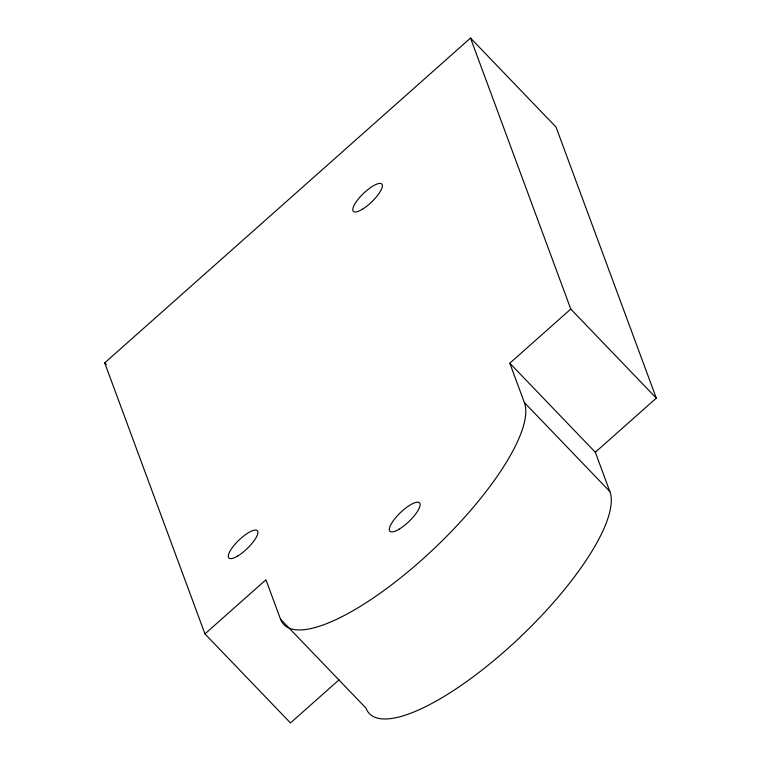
<?xml version="1.0" encoding="UTF-8"?>
<svg xmlns="http://www.w3.org/2000/svg" width="761" height="761" viewBox="0 0 761 761"><rect width="100%" height="100%" fill="white"/><g stroke="black" fill="none" stroke-linecap="round" stroke-linejoin="round"><path stroke-width="1.14" d="M204.956 633.903L104.704 362.883L470.526 38.05L556.044 127.097L656.296 398.117L595.33 452.253L609.865 491.568A164.328 49.218 -43.8 0 1 506.388 649.77A164.328 49.218 -43.8 0 1 365.984 708.12L280.467 619.073L265.931 579.768L204.956 633.903L290.474 722.95L339.073 679.792M609.865 491.568L524.358 402.521L509.813 363.216L570.779 309.071L470.526 38.05M570.779 309.071L656.296 398.117M509.813 363.216L595.33 452.253M104.704 362.883L106.35 364.595M524.358 402.521A164.328 49.218 -43.8 0 1 420.881 560.724A164.328 49.218 -43.8 0 1 280.467 619.073M399.097 529.209A20.537 6.155 -43.8 0 0 419.967 503.506A20.537 6.155 -43.8 0 0 395.102 518.403A20.537 6.155 -43.8 0 0 399.097 529.209M237.879 555.91A19.719 5.907 -43.8 0 0 257.703 531.264A19.719 5.907 -43.8 0 0 233.722 545.808A19.719 5.907 -43.8 0 0 237.879 555.91M363.168 208.761A19.719 5.907 -43.8 0 0 382.022 184.305A19.719 5.907 -43.8 0 0 357.556 199.991A19.719 5.907 -43.8 0 0 363.168 208.761"/></g></svg>
